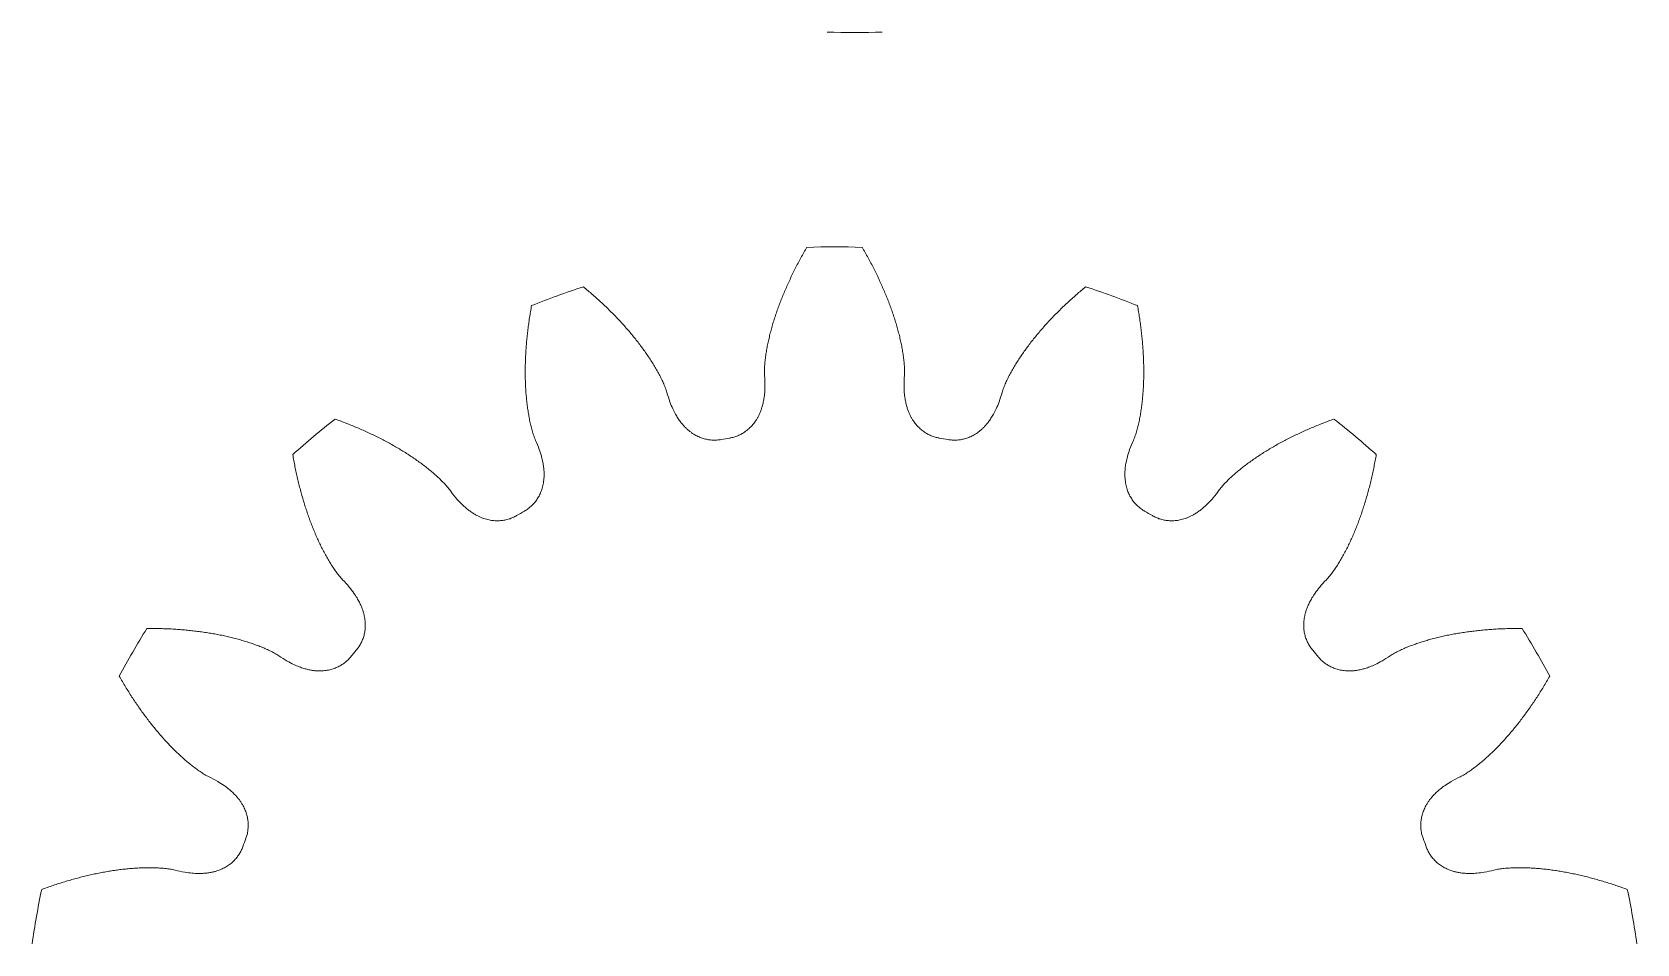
# Model space of a CAD drawing. Header units: millimetres. Extents: x -258 to 255, y -29 to 158.
# Drawn here: x 43.15 to 82.75, y 58.22 to 80.72 of the extents above; entities that cross this region are included whole.
import ezdxf

# ---------------------------------------------------------------- set-up
doc = ezdxf.new("R2010")
doc.units = ezdxf.units.MM
doc.linetypes.add('K5LT_BASIC', pattern=[0])
doc.layers.add('Системный слой', color=7, linetype='Continuous', true_color=0xffffff)

msp = doc.modelspace()

# ---------------------------------------------------------------- linework, layer by layer
at = {"layer": 'Системный слой', "color": 0, "linetype": 'K5LT_BASIC', "lineweight": 9}
for centre, radius, start, end in [((63.449, 100.705), 20, 268.0472, 271.9528), ((62.952, 55.417), 20, 88.0472, 91.9528), ((62.952, 55.417), 20, 108.0472, 111.9528), ((62.952, 55.417), 20, 68.0472, 71.9528), ((62.952, 55.417), 20, 128.0472, 131.9528), ((62.952, 55.417), 20, 48.0472, 51.9528), ((62.952, 55.417), 15.5, 99.5903, 100.4097), ((62.952, 55.417), 15.5, 79.5903, 80.4097), ((62.952, 55.417), 15.5, 119.5903, 120.4097), ((62.952, 55.417), 15.5, 59.5903, 60.4097), ((62.952, 55.417), 20, 148.0472, 151.9528), ((62.952, 55.417), 20, 28.0472, 31.9528), ((62.952, 55.417), 15.5, 139.5903, 140.4097), ((62.952, 55.417), 15.5, 39.5903, 40.4097), ((62.952, 55.417), 15.5, 159.5903, 160.4097), ((62.952, 55.417), 15.5, 19.5903, 20.4097), ((62.952, 55.417), 20, 168.0472, 171.9528), ((62.952, 55.417), 20, 8.0472, 11.9528)]:
    msp.add_arc(centre, radius, start, end, dxfattribs=at)
for points in [[(61.226, 72.247), (61.224, 72.29), (61.223, 72.332), (61.224, 72.375), (61.225, 72.419), (61.227, 72.462), (61.23, 72.505), (61.234, 72.549), (61.238, 72.592), (61.243, 72.635), (61.248, 72.679), (61.254, 72.723), (61.26, 72.766), (61.266, 72.81), (61.274, 72.854), (61.281, 72.897), (61.289, 72.941), (61.298, 72.985), (61.307, 73.029), (61.316, 73.073), (61.325, 73.117), (61.336, 73.16), (61.346, 73.205), (61.357, 73.248), (61.368, 73.292), (61.379, 73.336), (61.391, 73.38), (61.404, 73.424), (61.416, 73.469), (61.429, 73.513), (61.442, 73.557), (61.456, 73.601), (61.47, 73.645), (61.484, 73.689), (61.498, 73.733), (61.513, 73.777), (61.529, 73.821), (61.544, 73.865), (61.56, 73.91), (61.576, 73.954), (61.592, 73.998), (61.609, 74.042), (61.626, 74.086), (61.644, 74.13), (61.661, 74.174), (61.679, 74.218), (61.697, 74.263), (61.716, 74.307), (61.735, 74.351), (61.754, 74.395), (61.773, 74.439), (61.793, 74.483), (61.813, 74.527), (61.833, 74.571), (61.854, 74.615), (61.875, 74.66), (61.896, 74.704), (61.917, 74.748), (61.939, 74.792), (61.961, 74.836), (61.983, 74.88), (62.005, 74.924), (62.028, 74.968), (62.051, 75.011), (62.074, 75.056), (62.098, 75.099), (62.122, 75.143), (62.146, 75.187), (62.17, 75.231), (62.195, 75.275), (62.22, 75.319), (62.245, 75.362), (62.27, 75.406)], [(64.677, 72.247), (64.679, 72.29), (64.68, 72.332), (64.679, 72.375), (64.679, 72.419), (64.676, 72.462), (64.673, 72.505), (64.67, 72.549), (64.665, 72.592), (64.661, 72.635), (64.656, 72.679), (64.65, 72.723), (64.643, 72.766), (64.637, 72.81), (64.63, 72.854), (64.622, 72.897), (64.614, 72.941), (64.606, 72.985), (64.597, 73.029), (64.588, 73.073), (64.578, 73.117), (64.568, 73.16), (64.558, 73.205), (64.547, 73.248), (64.535, 73.292), (64.524, 73.336), (64.512, 73.38), (64.5, 73.424), (64.487, 73.469), (64.474, 73.513), (64.461, 73.557), (64.448, 73.601), (64.434, 73.645), (64.419, 73.689), (64.405, 73.733), (64.39, 73.777), (64.375, 73.821), (64.359, 73.865), (64.344, 73.91), (64.327, 73.954), (64.311, 73.998), (64.294, 74.042), (64.277, 74.086), (64.26, 74.13), (64.242, 74.174), (64.224, 74.218), (64.206, 74.263), (64.187, 74.307), (64.169, 74.351), (64.15, 74.395), (64.13, 74.439), (64.11, 74.483), (64.091, 74.527), (64.07, 74.571), (64.05, 74.615), (64.029, 74.66), (64.008, 74.704), (63.986, 74.748), (63.965, 74.792), (63.943, 74.836), (63.921, 74.88), (63.898, 74.924), (63.875, 74.968), (63.852, 75.011), (63.829, 75.056), (63.806, 75.099), (63.782, 75.143), (63.758, 75.187), (63.733, 75.231), (63.709, 75.275), (63.684, 75.319), (63.659, 75.362), (63.633, 75.406)], [(58.817, 71.822), (58.805, 71.863), (58.791, 71.904), (58.775, 71.944), (58.76, 71.984), (58.742, 72.024), (58.725, 72.063), (58.707, 72.103), (58.688, 72.143), (58.669, 72.182), (58.649, 72.221), (58.629, 72.26), (58.608, 72.299), (58.587, 72.338), (58.565, 72.376), (58.543, 72.414), (58.52, 72.453), (58.497, 72.491), (58.474, 72.529), (58.45, 72.568), (58.426, 72.605), (58.402, 72.643), (58.377, 72.681), (58.352, 72.719), (58.326, 72.756), (58.301, 72.794), (58.274, 72.831), (58.248, 72.868), (58.221, 72.905), (58.194, 72.942), (58.166, 72.979), (58.138, 73.016), (58.11, 73.052), (58.082, 73.089), (58.053, 73.126), (58.024, 73.162), (57.994, 73.198), (57.965, 73.234), (57.935, 73.27), (57.905, 73.306), (57.874, 73.342), (57.843, 73.378), (57.812, 73.413), (57.781, 73.449), (57.749, 73.485), (57.717, 73.52), (57.685, 73.555), (57.652, 73.59), (57.62, 73.625), (57.587, 73.66), (57.553, 73.695), (57.52, 73.73), (57.486, 73.764), (57.452, 73.799), (57.417, 73.833), (57.383, 73.868), (57.348, 73.902), (57.313, 73.936), (57.277, 73.97), (57.242, 74.004), (57.206, 74.037), (57.17, 74.071), (57.133, 74.105), (57.097, 74.138), (57.06, 74.171), (57.022, 74.204), (56.985, 74.237), (56.947, 74.271), (56.91, 74.303), (56.871, 74.336), (56.833, 74.369), (56.795, 74.401), (56.756, 74.433)], [(67.086, 71.822), (67.099, 71.863), (67.113, 71.904), (67.128, 71.944), (67.144, 71.984), (67.161, 72.024), (67.179, 72.063), (67.196, 72.103), (67.215, 72.143), (67.235, 72.182), (67.254, 72.221), (67.275, 72.26), (67.296, 72.299), (67.317, 72.338), (67.338, 72.376), (67.361, 72.414), (67.383, 72.453), (67.406, 72.491), (67.429, 72.529), (67.453, 72.568), (67.477, 72.605), (67.502, 72.643), (67.526, 72.681), (67.551, 72.719), (67.577, 72.756), (67.603, 72.794), (67.629, 72.831), (67.656, 72.868), (67.682, 72.905), (67.71, 72.942), (67.737, 72.979), (67.765, 73.016), (67.793, 73.052), (67.822, 73.089), (67.85, 73.126), (67.88, 73.162), (67.909, 73.198), (67.939, 73.234), (67.969, 73.27), (67.999, 73.306), (68.029, 73.342), (68.06, 73.378), (68.091, 73.413), (68.123, 73.449), (68.154, 73.485), (68.186, 73.52), (68.219, 73.555), (68.251, 73.59), (68.284, 73.625), (68.317, 73.66), (68.35, 73.695), (68.384, 73.73), (68.418, 73.764), (68.452, 73.799), (68.486, 73.833), (68.521, 73.868), (68.556, 73.902), (68.591, 73.936), (68.626, 73.97), (68.662, 74.004), (68.698, 74.037), (68.734, 74.071), (68.77, 74.105), (68.807, 74.138), (68.844, 74.171), (68.881, 74.204), (68.918, 74.237), (68.956, 74.271), (68.994, 74.303), (69.032, 74.336), (69.07, 74.369), (69.109, 74.401), (69.148, 74.433)], [(55.574, 70.641), (55.558, 70.681), (55.542, 70.721), (55.528, 70.762), (55.514, 70.803), (55.502, 70.844), (55.49, 70.886), (55.478, 70.928), (55.467, 70.97), (55.457, 71.013), (55.447, 71.055), (55.437, 71.098), (55.428, 71.141), (55.419, 71.185), (55.411, 71.228), (55.404, 71.272), (55.396, 71.316), (55.389, 71.36), (55.383, 71.404), (55.376, 71.449), (55.37, 71.493), (55.365, 71.538), (55.359, 71.583), (55.354, 71.628), (55.35, 71.673), (55.346, 71.718), (55.342, 71.763), (55.338, 71.809), (55.335, 71.855), (55.332, 71.901), (55.329, 71.946), (55.327, 71.993), (55.325, 72.039), (55.323, 72.085), (55.322, 72.131), (55.321, 72.178), (55.32, 72.225), (55.319, 72.271), (55.319, 72.318), (55.319, 72.365), (55.32, 72.412), (55.32, 72.46), (55.321, 72.507), (55.322, 72.554), (55.324, 72.602), (55.326, 72.649), (55.328, 72.697), (55.33, 72.745), (55.333, 72.793), (55.335, 72.841), (55.339, 72.889), (55.342, 72.937), (55.346, 72.985), (55.35, 73.034), (55.354, 73.082), (55.358, 73.131), (55.363, 73.179), (55.368, 73.228), (55.373, 73.277), (55.379, 73.326), (55.385, 73.374), (55.391, 73.424), (55.397, 73.473), (55.404, 73.522), (55.411, 73.571), (55.418, 73.62), (55.425, 73.67), (55.433, 73.719), (55.441, 73.769), (55.449, 73.818), (55.457, 73.868), (55.466, 73.918), (55.475, 73.967)], [(70.329, 70.641), (70.346, 70.681), (70.361, 70.721), (70.375, 70.762), (70.389, 70.803), (70.402, 70.844), (70.413, 70.886), (70.425, 70.928), (70.436, 70.97), (70.446, 71.013), (70.457, 71.055), (70.466, 71.098), (70.475, 71.141), (70.484, 71.185), (70.492, 71.228), (70.5, 71.272), (70.507, 71.316), (70.514, 71.36), (70.521, 71.404), (70.527, 71.449), (70.533, 71.493), (70.539, 71.538), (70.544, 71.583), (70.549, 71.628), (70.553, 71.673), (70.558, 71.718), (70.562, 71.763), (70.565, 71.809), (70.569, 71.855), (70.572, 71.901), (70.574, 71.946), (70.576, 71.993), (70.578, 72.039), (70.58, 72.085), (70.582, 72.131), (70.583, 72.178), (70.583, 72.225), (70.584, 72.271), (70.584, 72.318), (70.584, 72.365), (70.584, 72.412), (70.583, 72.46), (70.582, 72.507), (70.581, 72.554), (70.58, 72.602), (70.578, 72.649), (70.576, 72.697), (70.573, 72.745), (70.571, 72.793), (70.568, 72.841), (70.565, 72.889), (70.561, 72.937), (70.558, 72.985), (70.554, 73.034), (70.55, 73.082), (70.545, 73.131), (70.54, 73.179), (70.535, 73.228), (70.53, 73.277), (70.525, 73.326), (70.519, 73.374), (70.513, 73.424), (70.506, 73.473), (70.5, 73.522), (70.493, 73.571), (70.486, 73.62), (70.478, 73.67), (70.471, 73.719), (70.463, 73.769), (70.455, 73.818), (70.446, 73.868), (70.438, 73.918), (70.429, 73.967)], [(61.226, 72.247), (61.234, 72.166), (61.237, 72.085), (61.236, 72.004), (61.236, 71.943), (61.234, 71.881), (61.229, 71.821), (61.224, 71.772), (61.219, 71.724), (61.211, 71.676), (61.205, 71.636), (61.197, 71.596), (61.188, 71.557), (61.18, 71.523), (61.171, 71.49), (61.161, 71.457), (61.152, 71.428), (61.142, 71.399), (61.132, 71.37), (61.122, 71.344), (61.111, 71.319), (61.1, 71.294), (61.089, 71.271), (61.078, 71.248), (61.067, 71.225), (61.055, 71.205), (61.044, 71.184), (61.032, 71.164), (61.02, 71.145), (61.008, 71.126), (60.995, 71.108), (60.983, 71.091), (60.971, 71.074), (60.957, 71.057), (60.945, 71.041), (60.932, 71.025), (60.918, 71.01), (60.905, 70.995), (60.892, 70.981), (60.878, 70.967), (60.865, 70.954), (60.851, 70.941), (60.837, 70.928), (60.823, 70.915), (60.809, 70.903), (60.794, 70.892), (60.78, 70.88), (60.765, 70.87), (60.75, 70.859), (60.736, 70.849), (60.721, 70.839), (60.706, 70.829), (60.691, 70.82), (60.675, 70.811), (60.66, 70.802), (60.645, 70.794), (60.629, 70.786), (60.613, 70.778), (60.598, 70.771), (60.582, 70.764), (60.566, 70.757), (60.55, 70.751), (60.534, 70.745), (60.518, 70.739), (60.502, 70.733), (60.485, 70.728), (60.469, 70.723), (60.453, 70.719), (60.436, 70.715), (60.419, 70.711), (60.403, 70.707), (60.386, 70.704), (60.369, 70.701)], [(64.677, 72.247), (64.67, 72.166), (64.667, 72.085), (64.667, 72.004), (64.667, 71.943), (64.67, 71.881), (64.675, 71.821), (64.679, 71.772), (64.685, 71.724), (64.692, 71.676), (64.699, 71.636), (64.706, 71.596), (64.716, 71.557), (64.723, 71.523), (64.732, 71.49), (64.742, 71.457), (64.751, 71.428), (64.761, 71.399), (64.772, 71.37), (64.782, 71.344), (64.792, 71.319), (64.804, 71.294), (64.814, 71.271), (64.825, 71.248), (64.837, 71.225), (64.848, 71.205), (64.86, 71.184), (64.872, 71.164), (64.883, 71.145), (64.896, 71.126), (64.908, 71.108), (64.92, 71.091), (64.933, 71.074), (64.946, 71.057), (64.959, 71.041), (64.972, 71.025), (64.985, 71.01), (64.998, 70.995), (65.011, 70.981), (65.025, 70.967), (65.039, 70.954), (65.053, 70.941), (65.067, 70.928), (65.081, 70.915), (65.095, 70.903), (65.109, 70.892), (65.124, 70.88), (65.138, 70.87), (65.153, 70.859), (65.168, 70.849), (65.183, 70.839), (65.198, 70.829), (65.213, 70.82), (65.228, 70.811), (65.244, 70.802), (65.259, 70.794), (65.274, 70.786), (65.29, 70.778), (65.306, 70.771), (65.322, 70.764), (65.337, 70.757), (65.353, 70.751), (65.369, 70.745), (65.386, 70.739), (65.402, 70.733), (65.418, 70.728), (65.435, 70.723), (65.451, 70.719), (65.467, 70.715), (65.484, 70.711), (65.501, 70.707), (65.517, 70.704), (65.534, 70.701)], [(58.817, 71.822), (58.838, 71.743), (58.863, 71.666), (58.891, 71.59), (58.912, 71.533), (58.935, 71.476), (58.961, 71.421), (58.981, 71.377), (59.003, 71.333), (59.027, 71.291), (59.046, 71.255), (59.067, 71.221), (59.089, 71.187), (59.108, 71.158), (59.128, 71.13), (59.149, 71.102), (59.167, 71.078), (59.186, 71.054), (59.206, 71.03), (59.224, 71.01), (59.243, 70.989), (59.262, 70.97), (59.28, 70.951), (59.298, 70.934), (59.317, 70.917), (59.334, 70.901), (59.352, 70.886), (59.37, 70.871), (59.388, 70.857), (59.406, 70.844), (59.424, 70.831), (59.441, 70.819), (59.459, 70.807), (59.477, 70.796), (59.494, 70.785), (59.512, 70.775), (59.529, 70.765), (59.547, 70.756), (59.564, 70.747), (59.582, 70.739), (59.599, 70.731), (59.617, 70.723), (59.634, 70.716), (59.652, 70.709), (59.669, 70.703), (59.687, 70.697), (59.704, 70.691), (59.721, 70.685), (59.739, 70.681), (59.756, 70.676), (59.774, 70.672), (59.791, 70.668), (59.809, 70.664), (59.826, 70.661), (59.843, 70.658), (59.861, 70.656), (59.878, 70.653), (59.895, 70.652), (59.913, 70.65), (59.93, 70.649), (59.947, 70.648), (59.964, 70.647), (59.981, 70.647), (59.999, 70.647), (60.016, 70.648), (60.033, 70.648), (60.05, 70.65), (60.067, 70.651), (60.084, 70.652), (60.101, 70.655), (60.118, 70.657), (60.134, 70.659), (60.151, 70.662)], [(67.086, 71.822), (67.065, 71.743), (67.041, 71.666), (67.013, 71.59), (66.991, 71.533), (66.968, 71.476), (66.943, 71.421), (66.922, 71.377), (66.9, 71.333), (66.877, 71.291), (66.857, 71.255), (66.836, 71.221), (66.814, 71.187), (66.795, 71.158), (66.776, 71.13), (66.755, 71.102), (66.736, 71.078), (66.717, 71.054), (66.697, 71.03), (66.679, 71.01), (66.661, 70.989), (66.642, 70.97), (66.624, 70.951), (66.606, 70.934), (66.587, 70.917), (66.569, 70.901), (66.551, 70.886), (66.533, 70.871), (66.516, 70.857), (66.498, 70.844), (66.48, 70.831), (66.462, 70.819), (66.445, 70.807), (66.427, 70.796), (66.409, 70.785), (66.392, 70.775), (66.374, 70.765), (66.357, 70.756), (66.339, 70.747), (66.321, 70.739), (66.304, 70.731), (66.287, 70.723), (66.269, 70.716), (66.252, 70.709), (66.234, 70.703), (66.217, 70.697), (66.199, 70.691), (66.182, 70.685), (66.164, 70.681), (66.147, 70.676), (66.13, 70.672), (66.112, 70.668), (66.095, 70.664), (66.077, 70.661), (66.06, 70.658), (66.043, 70.656), (66.025, 70.653), (66.008, 70.652), (65.991, 70.65), (65.974, 70.649), (65.956, 70.648), (65.939, 70.647), (65.922, 70.647), (65.905, 70.647), (65.888, 70.648), (65.871, 70.648), (65.854, 70.65), (65.837, 70.651), (65.82, 70.652), (65.803, 70.655), (65.786, 70.657), (65.769, 70.659), (65.752, 70.662)], [(53.456, 69.418), (53.43, 69.453), (53.403, 69.486), (53.375, 69.519), (53.346, 69.551), (53.317, 69.583), (53.286, 69.614), (53.256, 69.645), (53.225, 69.676), (53.193, 69.706), (53.161, 69.736), (53.129, 69.766), (53.096, 69.795), (53.063, 69.824), (53.029, 69.853), (52.995, 69.881), (52.961, 69.91), (52.926, 69.938), (52.892, 69.966), (52.856, 69.994), (52.821, 70.021), (52.785, 70.048), (52.749, 70.075), (52.712, 70.102), (52.675, 70.128), (52.638, 70.155), (52.601, 70.181), (52.563, 70.207), (52.525, 70.233), (52.487, 70.258), (52.448, 70.283), (52.41, 70.308), (52.371, 70.333), (52.331, 70.358), (52.292, 70.382), (52.252, 70.406), (52.212, 70.43), (52.172, 70.454), (52.131, 70.478), (52.091, 70.501), (52.05, 70.525), (52.008, 70.548), (51.967, 70.57), (51.925, 70.593), (51.883, 70.616), (51.841, 70.638), (51.799, 70.66), (51.756, 70.682), (51.714, 70.703), (51.671, 70.725), (51.627, 70.746), (51.584, 70.767), (51.54, 70.789), (51.497, 70.809), (51.453, 70.83), (51.408, 70.85), (51.364, 70.87), (51.319, 70.89), (51.274, 70.91), (51.229, 70.93), (51.184, 70.949), (51.138, 70.969), (51.093, 70.988), (51.047, 71.006), (51.001, 71.025), (50.955, 71.044), (50.908, 71.062), (50.861, 71.08), (50.815, 71.098), (50.768, 71.115), (50.72, 71.133), (50.673, 71.151), (50.626, 71.168)], [(72.447, 69.418), (72.473, 69.453), (72.5, 69.486), (72.529, 69.519), (72.557, 69.551), (72.587, 69.583), (72.617, 69.614), (72.647, 69.645), (72.679, 69.676), (72.71, 69.706), (72.742, 69.736), (72.774, 69.766), (72.807, 69.795), (72.84, 69.824), (72.874, 69.853), (72.908, 69.881), (72.942, 69.91), (72.977, 69.938), (73.012, 69.966), (73.047, 69.994), (73.083, 70.021), (73.119, 70.048), (73.155, 70.075), (73.191, 70.102), (73.228, 70.128), (73.265, 70.155), (73.303, 70.181), (73.34, 70.207), (73.378, 70.233), (73.417, 70.258), (73.455, 70.283), (73.494, 70.308), (73.533, 70.333), (73.572, 70.358), (73.612, 70.382), (73.651, 70.406), (73.691, 70.43), (73.732, 70.454), (73.772, 70.478), (73.813, 70.501), (73.854, 70.525), (73.895, 70.548), (73.936, 70.57), (73.978, 70.593), (74.02, 70.616), (74.062, 70.638), (74.104, 70.66), (74.147, 70.682), (74.19, 70.703), (74.233, 70.725), (74.276, 70.746), (74.319, 70.767), (74.363, 70.789), (74.407, 70.809), (74.451, 70.83), (74.495, 70.85), (74.54, 70.87), (74.584, 70.89), (74.629, 70.91), (74.674, 70.93), (74.719, 70.949), (74.765, 70.969), (74.811, 70.988), (74.857, 71.006), (74.903, 71.025), (74.949, 71.044), (74.995, 71.062), (75.042, 71.08), (75.089, 71.098), (75.136, 71.115), (75.183, 71.133), (75.23, 71.151), (75.278, 71.168)], [(55.574, 70.641), (55.609, 70.568), (55.64, 70.493), (55.667, 70.417), (55.688, 70.359), (55.706, 70.301), (55.722, 70.242), (55.735, 70.195), (55.746, 70.148), (55.755, 70.1), (55.763, 70.06), (55.769, 70.02), (55.774, 69.98), (55.778, 69.946), (55.781, 69.912), (55.783, 69.877), (55.785, 69.847), (55.786, 69.816), (55.785, 69.785), (55.785, 69.758), (55.784, 69.73), (55.782, 69.703), (55.78, 69.678), (55.777, 69.652), (55.774, 69.627), (55.77, 69.604), (55.766, 69.581), (55.762, 69.558), (55.757, 69.536), (55.752, 69.514), (55.747, 69.493), (55.741, 69.472), (55.735, 69.452), (55.729, 69.432), (55.722, 69.412), (55.715, 69.393), (55.708, 69.374), (55.701, 69.356), (55.693, 69.338), (55.685, 69.32), (55.677, 69.303), (55.668, 69.286), (55.659, 69.269), (55.651, 69.253), (55.641, 69.237), (55.632, 69.221), (55.622, 69.205), (55.612, 69.19), (55.602, 69.175), (55.592, 69.16), (55.581, 69.146), (55.57, 69.132), (55.559, 69.118), (55.548, 69.104), (55.536, 69.091), (55.525, 69.078), (55.513, 69.065), (55.501, 69.052), (55.489, 69.04), (55.476, 69.028), (55.463, 69.016), (55.451, 69.005), (55.438, 68.993), (55.424, 68.982), (55.411, 68.972), (55.397, 68.961), (55.384, 68.951), (55.37, 68.941), (55.356, 68.932), (55.342, 68.922), (55.327, 68.913), (55.313, 68.904), (55.298, 68.896)], [(70.329, 70.641), (70.294, 70.568), (70.264, 70.493), (70.236, 70.417), (70.216, 70.359), (70.197, 70.301), (70.181, 70.242), (70.168, 70.195), (70.157, 70.148), (70.148, 70.1), (70.14, 70.06), (70.134, 70.02), (70.129, 69.98), (70.125, 69.946), (70.122, 69.912), (70.12, 69.877), (70.119, 69.847), (70.118, 69.816), (70.118, 69.785), (70.119, 69.758), (70.12, 69.73), (70.122, 69.703), (70.124, 69.678), (70.126, 69.652), (70.13, 69.627), (70.133, 69.604), (70.137, 69.581), (70.142, 69.558), (70.146, 69.536), (70.151, 69.514), (70.157, 69.493), (70.162, 69.472), (70.168, 69.452), (70.175, 69.432), (70.181, 69.412), (70.188, 69.393), (70.195, 69.374), (70.203, 69.356), (70.21, 69.338), (70.219, 69.32), (70.227, 69.303), (70.235, 69.286), (70.244, 69.269), (70.253, 69.253), (70.262, 69.237), (70.272, 69.221), (70.281, 69.205), (70.291, 69.19), (70.302, 69.175), (70.312, 69.16), (70.322, 69.146), (70.333, 69.132), (70.344, 69.118), (70.356, 69.104), (70.367, 69.091), (70.379, 69.078), (70.391, 69.065), (70.403, 69.052), (70.415, 69.04), (70.427, 69.028), (70.44, 69.016), (70.453, 69.005), (70.466, 68.993), (70.479, 68.982), (70.492, 68.972), (70.506, 68.961), (70.52, 68.951), (70.534, 68.941), (70.548, 68.932), (70.562, 68.922), (70.576, 68.913), (70.591, 68.904), (70.606, 68.896)], [(50.812, 67.2), (50.783, 67.232), (50.755, 67.264), (50.728, 67.297), (50.701, 67.331), (50.675, 67.366), (50.649, 67.401), (50.624, 67.436), (50.599, 67.472), (50.575, 67.509), (50.551, 67.545), (50.527, 67.583), (50.504, 67.62), (50.481, 67.658), (50.458, 67.696), (50.436, 67.734), (50.414, 67.773), (50.392, 67.812), (50.371, 67.851), (50.35, 67.891), (50.329, 67.931), (50.309, 67.971), (50.288, 68.011), (50.268, 68.052), (50.249, 68.092), (50.229, 68.134), (50.21, 68.175), (50.191, 68.216), (50.172, 68.258), (50.154, 68.3), (50.136, 68.343), (50.118, 68.385), (50.1, 68.428), (50.083, 68.471), (50.065, 68.514), (50.048, 68.557), (50.032, 68.601), (50.015, 68.645), (49.999, 68.689), (49.983, 68.733), (49.967, 68.777), (49.952, 68.822), (49.937, 68.866), (49.921, 68.911), (49.906, 68.957), (49.892, 69.002), (49.877, 69.048), (49.863, 69.093), (49.849, 69.139), (49.836, 69.185), (49.822, 69.231), (49.809, 69.278), (49.796, 69.325), (49.783, 69.371), (49.77, 69.418), (49.758, 69.465), (49.746, 69.513), (49.734, 69.56), (49.722, 69.608), (49.711, 69.656), (49.699, 69.704), (49.688, 69.752), (49.677, 69.8), (49.667, 69.848), (49.656, 69.897), (49.646, 69.946), (49.636, 69.995), (49.627, 70.044), (49.617, 70.093), (49.608, 70.142), (49.599, 70.192), (49.59, 70.242), (49.581, 70.291)], [(75.091, 67.2), (75.12, 67.232), (75.148, 67.264), (75.176, 67.297), (75.203, 67.331), (75.229, 67.366), (75.254, 67.401), (75.28, 67.436), (75.304, 67.472), (75.328, 67.509), (75.353, 67.545), (75.376, 67.583), (75.399, 67.62), (75.422, 67.658), (75.445, 67.696), (75.467, 67.734), (75.489, 67.773), (75.511, 67.812), (75.532, 67.851), (75.554, 67.891), (75.574, 67.931), (75.595, 67.971), (75.615, 68.011), (75.635, 68.052), (75.655, 68.092), (75.674, 68.134), (75.693, 68.175), (75.712, 68.216), (75.731, 68.258), (75.75, 68.3), (75.768, 68.343), (75.786, 68.385), (75.803, 68.428), (75.821, 68.471), (75.838, 68.514), (75.855, 68.557), (75.872, 68.601), (75.888, 68.645), (75.904, 68.689), (75.92, 68.733), (75.936, 68.777), (75.952, 68.822), (75.967, 68.866), (75.982, 68.911), (75.997, 68.957), (76.011, 69.002), (76.026, 69.048), (76.04, 69.093), (76.054, 69.139), (76.068, 69.185), (76.081, 69.231), (76.095, 69.278), (76.108, 69.325), (76.121, 69.371), (76.133, 69.418), (76.146, 69.465), (76.158, 69.513), (76.169, 69.56), (76.181, 69.608), (76.193, 69.656), (76.204, 69.704), (76.215, 69.752), (76.226, 69.8), (76.236, 69.848), (76.247, 69.897), (76.257, 69.946), (76.267, 69.995), (76.277, 70.044), (76.286, 70.093), (76.295, 70.142), (76.305, 70.192), (76.314, 70.242), (76.322, 70.291)], [(53.456, 69.418), (53.502, 69.352), (53.552, 69.287), (53.604, 69.226), (53.644, 69.179), (53.685, 69.134), (53.728, 69.091), (53.762, 69.056), (53.798, 69.023), (53.834, 68.991), (53.865, 68.965), (53.896, 68.939), (53.929, 68.915), (53.956, 68.894), (53.985, 68.874), (54.014, 68.855), (54.039, 68.839), (54.065, 68.823), (54.092, 68.808), (54.116, 68.794), (54.14, 68.782), (54.165, 68.77), (54.188, 68.759), (54.211, 68.748), (54.235, 68.739), (54.257, 68.73), (54.279, 68.722), (54.301, 68.714), (54.322, 68.707), (54.343, 68.701), (54.365, 68.695), (54.385, 68.689), (54.406, 68.684), (54.427, 68.68), (54.446, 68.676), (54.466, 68.672), (54.487, 68.669), (54.506, 68.666), (54.525, 68.664), (54.545, 68.662), (54.564, 68.66), (54.583, 68.659), (54.602, 68.659), (54.621, 68.658), (54.639, 68.658), (54.658, 68.658), (54.676, 68.659), (54.694, 68.66), (54.712, 68.661), (54.73, 68.663), (54.748, 68.665), (54.766, 68.667), (54.783, 68.67), (54.801, 68.673), (54.818, 68.676), (54.835, 68.679), (54.852, 68.683), (54.869, 68.688), (54.886, 68.692), (54.903, 68.697), (54.919, 68.702), (54.935, 68.707), (54.952, 68.713), (54.968, 68.719), (54.984, 68.725), (55, 68.731), (55.015, 68.738), (55.031, 68.745), (55.046, 68.753), (55.061, 68.761), (55.076, 68.768), (55.091, 68.776), (55.106, 68.785)], [(72.447, 69.418), (72.401, 69.352), (72.352, 69.287), (72.299, 69.226), (72.26, 69.179), (72.218, 69.134), (72.175, 69.091), (72.141, 69.056), (72.106, 69.023), (72.069, 68.991), (72.038, 68.965), (72.007, 68.939), (71.975, 68.915), (71.947, 68.894), (71.919, 68.874), (71.89, 68.855), (71.864, 68.839), (71.838, 68.823), (71.811, 68.808), (71.787, 68.794), (71.763, 68.782), (71.738, 68.77), (71.715, 68.759), (71.692, 68.748), (71.669, 68.739), (71.647, 68.73), (71.625, 68.722), (71.602, 68.714), (71.581, 68.707), (71.56, 68.701), (71.539, 68.695), (71.518, 68.689), (71.498, 68.684), (71.477, 68.68), (71.457, 68.676), (71.437, 68.672), (71.417, 68.669), (71.397, 68.666), (71.378, 68.664), (71.358, 68.662), (71.339, 68.66), (71.32, 68.659), (71.301, 68.659), (71.283, 68.658), (71.264, 68.658), (71.246, 68.658), (71.227, 68.659), (71.209, 68.66), (71.191, 68.661), (71.173, 68.663), (71.155, 68.665), (71.138, 68.667), (71.12, 68.67), (71.103, 68.673), (71.085, 68.676), (71.068, 68.679), (71.051, 68.683), (71.034, 68.688), (71.017, 68.692), (71.001, 68.697), (70.984, 68.702), (70.968, 68.707), (70.952, 68.713), (70.936, 68.719), (70.92, 68.725), (70.904, 68.731), (70.888, 68.738), (70.873, 68.745), (70.857, 68.753), (70.842, 68.761), (70.827, 68.768), (70.812, 68.776), (70.797, 68.785)], [(50.812, 67.2), (50.87, 67.143), (50.925, 67.083), (50.976, 67.021), (51.015, 66.974), (51.053, 66.925), (51.088, 66.875), (51.116, 66.836), (51.143, 66.795), (51.168, 66.753), (51.188, 66.719), (51.208, 66.683), (51.226, 66.647), (51.242, 66.616), (51.257, 66.585), (51.27, 66.553), (51.282, 66.525), (51.293, 66.497), (51.303, 66.468), (51.312, 66.442), (51.321, 66.415), (51.328, 66.389), (51.335, 66.365), (51.341, 66.34), (51.346, 66.315), (51.351, 66.292), (51.356, 66.269), (51.359, 66.246), (51.363, 66.224), (51.365, 66.202), (51.367, 66.179), (51.369, 66.158), (51.37, 66.137), (51.371, 66.116), (51.372, 66.096), (51.372, 66.075), (51.371, 66.055), (51.371, 66.036), (51.37, 66.016), (51.368, 65.996), (51.366, 65.977), (51.364, 65.958), (51.362, 65.94), (51.359, 65.921), (51.356, 65.903), (51.352, 65.885), (51.348, 65.867), (51.344, 65.849), (51.34, 65.831), (51.335, 65.814), (51.33, 65.797), (51.325, 65.78), (51.319, 65.763), (51.313, 65.746), (51.307, 65.73), (51.301, 65.714), (51.294, 65.697), (51.287, 65.681), (51.279, 65.666), (51.272, 65.65), (51.264, 65.635), (51.256, 65.62), (51.248, 65.605), (51.239, 65.59), (51.23, 65.575), (51.221, 65.561), (51.211, 65.547), (51.202, 65.532), (51.192, 65.519), (51.182, 65.505), (51.171, 65.492), (51.161, 65.478), (51.15, 65.465)], [(75.091, 67.2), (75.033, 67.143), (74.979, 67.083), (74.927, 67.021), (74.888, 66.974), (74.85, 66.925), (74.815, 66.875), (74.788, 66.836), (74.761, 66.795), (74.736, 66.753), (74.715, 66.719), (74.695, 66.683), (74.677, 66.647), (74.662, 66.616), (74.647, 66.585), (74.633, 66.553), (74.621, 66.525), (74.61, 66.497), (74.6, 66.468), (74.591, 66.442), (74.583, 66.415), (74.575, 66.389), (74.568, 66.365), (74.562, 66.34), (74.557, 66.315), (74.552, 66.292), (74.548, 66.269), (74.544, 66.246), (74.541, 66.224), (74.538, 66.202), (74.536, 66.179), (74.534, 66.158), (74.533, 66.137), (74.532, 66.116), (74.532, 66.096), (74.532, 66.075), (74.532, 66.055), (74.533, 66.036), (74.534, 66.016), (74.535, 65.996), (74.537, 65.977), (74.539, 65.958), (74.542, 65.94), (74.545, 65.921), (74.548, 65.903), (74.551, 65.885), (74.555, 65.867), (74.559, 65.849), (74.564, 65.831), (74.568, 65.814), (74.573, 65.797), (74.579, 65.78), (74.584, 65.763), (74.59, 65.746), (74.597, 65.73), (74.603, 65.714), (74.61, 65.697), (74.617, 65.681), (74.624, 65.666), (74.632, 65.65), (74.64, 65.635), (74.647, 65.62), (74.656, 65.605), (74.665, 65.59), (74.673, 65.575), (74.683, 65.561), (74.692, 65.547), (74.702, 65.532), (74.712, 65.519), (74.722, 65.505), (74.732, 65.492), (74.743, 65.478), (74.754, 65.465)], [(49.24, 65.326), (49.204, 65.35), (49.167, 65.372), (49.13, 65.393), (49.092, 65.414), (49.053, 65.433), (49.014, 65.452), (48.975, 65.471), (48.935, 65.489), (48.895, 65.506), (48.855, 65.524), (48.814, 65.541), (48.773, 65.557), (48.732, 65.573), (48.69, 65.589), (48.649, 65.604), (48.607, 65.619), (48.565, 65.634), (48.522, 65.648), (48.48, 65.662), (48.437, 65.675), (48.394, 65.688), (48.351, 65.702), (48.307, 65.714), (48.263, 65.726), (48.22, 65.739), (48.176, 65.75), (48.131, 65.762), (48.087, 65.773), (48.042, 65.784), (47.998, 65.794), (47.952, 65.805), (47.907, 65.815), (47.862, 65.824), (47.817, 65.834), (47.771, 65.843), (47.725, 65.852), (47.679, 65.861), (47.633, 65.869), (47.587, 65.877), (47.54, 65.885), (47.494, 65.892), (47.447, 65.9), (47.4, 65.907), (47.353, 65.914), (47.306, 65.92), (47.258, 65.926), (47.211, 65.932), (47.163, 65.938), (47.116, 65.944), (47.068, 65.949), (47.02, 65.954), (46.971, 65.959), (46.923, 65.963), (46.875, 65.967), (46.826, 65.971), (46.777, 65.975), (46.729, 65.979), (46.68, 65.982), (46.631, 65.985), (46.581, 65.988), (46.532, 65.99), (46.483, 65.993), (46.433, 65.994), (46.383, 65.996), (46.334, 65.998), (46.284, 65.999), (46.234, 66), (46.184, 66.001), (46.133, 66.002), (46.083, 66.002), (46.032, 66.002), (45.982, 66.002)], [(76.663, 65.326), (76.7, 65.35), (76.736, 65.372), (76.774, 65.393), (76.812, 65.414), (76.851, 65.433), (76.889, 65.452), (76.929, 65.471), (76.969, 65.489), (77.009, 65.506), (77.049, 65.524), (77.089, 65.541), (77.13, 65.557), (77.171, 65.573), (77.213, 65.589), (77.255, 65.604), (77.297, 65.619), (77.339, 65.634), (77.381, 65.648), (77.424, 65.662), (77.467, 65.675), (77.51, 65.688), (77.553, 65.702), (77.596, 65.714), (77.64, 65.726), (77.684, 65.739), (77.728, 65.75), (77.772, 65.762), (77.817, 65.773), (77.861, 65.784), (77.906, 65.794), (77.951, 65.805), (77.996, 65.815), (78.041, 65.824), (78.087, 65.834), (78.133, 65.843), (78.178, 65.852), (78.224, 65.861), (78.27, 65.869), (78.317, 65.877), (78.363, 65.885), (78.41, 65.892), (78.456, 65.9), (78.503, 65.907), (78.551, 65.914), (78.598, 65.92), (78.645, 65.926), (78.693, 65.932), (78.74, 65.938), (78.788, 65.944), (78.836, 65.949), (78.884, 65.954), (78.932, 65.959), (78.98, 65.963), (79.029, 65.967), (79.077, 65.971), (79.126, 65.975), (79.175, 65.979), (79.224, 65.982), (79.273, 65.985), (79.322, 65.988), (79.371, 65.99), (79.421, 65.993), (79.47, 65.994), (79.52, 65.996), (79.57, 65.998), (79.62, 65.999), (79.67, 66), (79.72, 66.001), (79.77, 66.002), (79.82, 66.002), (79.871, 66.002), (79.921, 66.002)], [(49.24, 65.326), (49.307, 65.279), (49.375, 65.236), (49.445, 65.196), (49.498, 65.166), (49.553, 65.137), (49.608, 65.111), (49.652, 65.091), (49.697, 65.071), (49.742, 65.054), (49.78, 65.04), (49.818, 65.026), (49.856, 65.015), (49.889, 65.005), (49.923, 64.996), (49.957, 64.988), (49.986, 64.981), (50.016, 64.975), (50.047, 64.97), (50.074, 64.966), (50.101, 64.962), (50.128, 64.959), (50.154, 64.957), (50.179, 64.955), (50.204, 64.954), (50.228, 64.953), (50.251, 64.953), (50.275, 64.954), (50.297, 64.954), (50.319, 64.955), (50.342, 64.957), (50.363, 64.959), (50.384, 64.961), (50.405, 64.964), (50.425, 64.967), (50.445, 64.971), (50.465, 64.975), (50.484, 64.979), (50.503, 64.983), (50.522, 64.988), (50.54, 64.993), (50.559, 64.998), (50.577, 65.004), (50.595, 65.01), (50.612, 65.016), (50.629, 65.023), (50.646, 65.03), (50.663, 65.037), (50.68, 65.045), (50.696, 65.052), (50.712, 65.06), (50.728, 65.069), (50.743, 65.077), (50.759, 65.085), (50.774, 65.095), (50.789, 65.104), (50.804, 65.113), (50.818, 65.123), (50.832, 65.133), (50.846, 65.143), (50.86, 65.153), (50.874, 65.164), (50.887, 65.175), (50.9, 65.186), (50.913, 65.197), (50.925, 65.209), (50.938, 65.221), (50.95, 65.232), (50.962, 65.245), (50.973, 65.257), (50.985, 65.27), (50.996, 65.282), (51.007, 65.296)], [(76.663, 65.326), (76.597, 65.279), (76.528, 65.236), (76.458, 65.196), (76.405, 65.166), (76.351, 65.137), (76.296, 65.111), (76.252, 65.091), (76.207, 65.071), (76.162, 65.054), (76.124, 65.04), (76.086, 65.026), (76.047, 65.015), (76.014, 65.005), (75.981, 64.996), (75.947, 64.988), (75.917, 64.981), (75.887, 64.975), (75.857, 64.97), (75.83, 64.966), (75.802, 64.962), (75.775, 64.959), (75.75, 64.957), (75.724, 64.955), (75.699, 64.954), (75.676, 64.953), (75.652, 64.953), (75.628, 64.954), (75.606, 64.954), (75.584, 64.955), (75.562, 64.957), (75.541, 64.959), (75.52, 64.961), (75.499, 64.964), (75.479, 64.967), (75.459, 64.971), (75.439, 64.975), (75.419, 64.979), (75.4, 64.983), (75.381, 64.988), (75.363, 64.993), (75.345, 64.998), (75.327, 65.004), (75.309, 65.01), (75.291, 65.016), (75.274, 65.023), (75.257, 65.03), (75.24, 65.037), (75.224, 65.045), (75.207, 65.052), (75.191, 65.06), (75.176, 65.069), (75.16, 65.077), (75.145, 65.085), (75.129, 65.095), (75.115, 65.104), (75.1, 65.113), (75.085, 65.123), (75.071, 65.133), (75.057, 65.143), (75.043, 65.153), (75.03, 65.164), (75.017, 65.175), (75.004, 65.186), (74.991, 65.197), (74.978, 65.209), (74.966, 65.221), (74.953, 65.232), (74.941, 65.245), (74.93, 65.257), (74.918, 65.27), (74.907, 65.282), (74.896, 65.296)], [(47.515, 62.338), (47.476, 62.357), (47.439, 62.378), (47.402, 62.4), (47.365, 62.422), (47.329, 62.446), (47.293, 62.471), (47.257, 62.495), (47.221, 62.521), (47.186, 62.547), (47.151, 62.573), (47.116, 62.599), (47.081, 62.627), (47.047, 62.654), (47.012, 62.682), (46.979, 62.711), (46.944, 62.74), (46.911, 62.769), (46.877, 62.799), (46.844, 62.828), (46.811, 62.859), (46.778, 62.889), (46.745, 62.92), (46.712, 62.952), (46.68, 62.983), (46.647, 63.015), (46.615, 63.048), (46.583, 63.08), (46.551, 63.113), (46.519, 63.146), (46.488, 63.18), (46.457, 63.214), (46.425, 63.248), (46.394, 63.282), (46.363, 63.317), (46.333, 63.352), (46.302, 63.387), (46.271, 63.422), (46.241, 63.458), (46.211, 63.494), (46.181, 63.531), (46.151, 63.567), (46.122, 63.604), (46.092, 63.641), (46.062, 63.678), (46.033, 63.716), (46.004, 63.754), (45.975, 63.792), (45.947, 63.83), (45.918, 63.869), (45.889, 63.908), (45.861, 63.947), (45.833, 63.986), (45.805, 64.026), (45.777, 64.066), (45.749, 64.106), (45.721, 64.146), (45.694, 64.186), (45.667, 64.227), (45.639, 64.268), (45.613, 64.309), (45.586, 64.351), (45.559, 64.393), (45.532, 64.434), (45.506, 64.477), (45.48, 64.519), (45.454, 64.561), (45.428, 64.604), (45.402, 64.647), (45.376, 64.69), (45.351, 64.734), (45.325, 64.778), (45.3, 64.821)], [(78.389, 62.338), (78.427, 62.357), (78.465, 62.378), (78.502, 62.4), (78.539, 62.422), (78.575, 62.446), (78.611, 62.471), (78.647, 62.495), (78.682, 62.521), (78.717, 62.547), (78.753, 62.573), (78.788, 62.599), (78.822, 62.627), (78.857, 62.654), (78.891, 62.682), (78.925, 62.711), (78.959, 62.74), (78.993, 62.769), (79.026, 62.799), (79.06, 62.828), (79.093, 62.859), (79.126, 62.889), (79.159, 62.92), (79.191, 62.952), (79.224, 62.983), (79.256, 63.015), (79.288, 63.048), (79.32, 63.08), (79.352, 63.113), (79.384, 63.146), (79.415, 63.18), (79.447, 63.214), (79.478, 63.248), (79.509, 63.282), (79.54, 63.317), (79.571, 63.352), (79.601, 63.387), (79.632, 63.422), (79.662, 63.458), (79.692, 63.494), (79.722, 63.531), (79.752, 63.567), (79.782, 63.604), (79.812, 63.641), (79.841, 63.678), (79.87, 63.716), (79.899, 63.754), (79.928, 63.792), (79.957, 63.83), (79.986, 63.869), (80.014, 63.908), (80.042, 63.947), (80.071, 63.986), (80.099, 64.026), (80.127, 64.066), (80.155, 64.106), (80.182, 64.146), (80.209, 64.186), (80.237, 64.227), (80.264, 64.268), (80.291, 64.309), (80.318, 64.351), (80.345, 64.393), (80.371, 64.434), (80.397, 64.477), (80.424, 64.519), (80.45, 64.561), (80.476, 64.604), (80.502, 64.647), (80.527, 64.69), (80.553, 64.734), (80.578, 64.778), (80.603, 64.821)], [(47.515, 62.338), (47.588, 62.304), (47.66, 62.266), (47.73, 62.225), (47.783, 62.194), (47.835, 62.162), (47.885, 62.127), (47.924, 62.099), (47.964, 62.07), (48.001, 62.039), (48.033, 62.014), (48.063, 61.987), (48.093, 61.96), (48.118, 61.936), (48.142, 61.912), (48.166, 61.886), (48.187, 61.864), (48.207, 61.841), (48.226, 61.817), (48.244, 61.796), (48.261, 61.774), (48.277, 61.752), (48.291, 61.731), (48.306, 61.71), (48.319, 61.689), (48.332, 61.669), (48.344, 61.648), (48.355, 61.628), (48.365, 61.608), (48.376, 61.588), (48.385, 61.568), (48.394, 61.549), (48.403, 61.53), (48.41, 61.51), (48.418, 61.491), (48.425, 61.472), (48.431, 61.453), (48.438, 61.434), (48.443, 61.415), (48.448, 61.397), (48.453, 61.378), (48.458, 61.36), (48.462, 61.341), (48.466, 61.323), (48.469, 61.304), (48.472, 61.286), (48.474, 61.268), (48.477, 61.25), (48.478, 61.232), (48.48, 61.214), (48.481, 61.196), (48.482, 61.178), (48.482, 61.16), (48.483, 61.143), (48.482, 61.125), (48.482, 61.108), (48.481, 61.09), (48.48, 61.073), (48.478, 61.056), (48.476, 61.038), (48.474, 61.021), (48.472, 61.004), (48.469, 60.987), (48.466, 60.97), (48.463, 60.954), (48.459, 60.937), (48.455, 60.92), (48.451, 60.904), (48.446, 60.887), (48.441, 60.871), (48.436, 60.855), (48.431, 60.839), (48.425, 60.823)], [(78.389, 62.338), (78.315, 62.304), (78.243, 62.266), (78.173, 62.225), (78.121, 62.194), (78.069, 62.162), (78.019, 62.127), (77.979, 62.099), (77.94, 62.07), (77.902, 62.039), (77.871, 62.014), (77.84, 61.987), (77.811, 61.96), (77.786, 61.936), (77.761, 61.912), (77.737, 61.886), (77.717, 61.864), (77.696, 61.841), (77.677, 61.817), (77.66, 61.796), (77.643, 61.774), (77.627, 61.752), (77.612, 61.731), (77.598, 61.71), (77.584, 61.689), (77.572, 61.669), (77.56, 61.648), (77.549, 61.628), (77.538, 61.608), (77.528, 61.588), (77.518, 61.568), (77.509, 61.549), (77.501, 61.53), (77.493, 61.51), (77.485, 61.491), (77.478, 61.472), (77.472, 61.453), (77.466, 61.434), (77.46, 61.415), (77.455, 61.397), (77.45, 61.378), (77.446, 61.36), (77.442, 61.341), (77.438, 61.323), (77.435, 61.304), (77.432, 61.286), (77.429, 61.268), (77.427, 61.25), (77.425, 61.232), (77.423, 61.214), (77.422, 61.196), (77.422, 61.178), (77.421, 61.16), (77.421, 61.143), (77.421, 61.125), (77.422, 61.108), (77.422, 61.09), (77.424, 61.073), (77.425, 61.056), (77.427, 61.038), (77.429, 61.021), (77.431, 61.004), (77.434, 60.987), (77.437, 60.97), (77.441, 60.954), (77.444, 60.937), (77.448, 60.92), (77.453, 60.904), (77.457, 60.887), (77.462, 60.871), (77.467, 60.855), (77.473, 60.839), (77.479, 60.823)], [(46.678, 60.039), (46.756, 60.018), (46.836, 60), (46.915, 59.987), (46.976, 59.977), (47.036, 59.968), (47.097, 59.963), (47.145, 59.959), (47.194, 59.956), (47.243, 59.955), (47.283, 59.954), (47.323, 59.955), (47.364, 59.957), (47.398, 59.959), (47.433, 59.962), (47.467, 59.966), (47.497, 59.97), (47.528, 59.974), (47.558, 59.98), (47.585, 59.985), (47.612, 59.991), (47.638, 59.998), (47.663, 60.004), (47.687, 60.011), (47.711, 60.019), (47.734, 60.026), (47.756, 60.034), (47.778, 60.043), (47.799, 60.051), (47.819, 60.06), (47.839, 60.069), (47.859, 60.078), (47.877, 60.087), (47.896, 60.097), (47.914, 60.107), (47.932, 60.117), (47.949, 60.128), (47.966, 60.138), (47.982, 60.149), (47.998, 60.16), (48.014, 60.171), (48.029, 60.182), (48.044, 60.194), (48.059, 60.205), (48.073, 60.217), (48.087, 60.229), (48.101, 60.242), (48.114, 60.254), (48.127, 60.267), (48.14, 60.279), (48.152, 60.292), (48.164, 60.306), (48.176, 60.319), (48.187, 60.332), (48.199, 60.346), (48.21, 60.36), (48.22, 60.374), (48.23, 60.388), (48.24, 60.402), (48.25, 60.416), (48.259, 60.431), (48.268, 60.445), (48.277, 60.46), (48.286, 60.475), (48.294, 60.49), (48.302, 60.505), (48.309, 60.52), (48.317, 60.536), (48.324, 60.551), (48.331, 60.567), (48.337, 60.583), (48.343, 60.598), (48.349, 60.614)], [(79.225, 60.039), (79.147, 60.018), (79.068, 60), (78.988, 59.987), (78.928, 59.977), (78.867, 59.968), (78.806, 59.963), (78.758, 59.959), (78.709, 59.956), (78.661, 59.955), (78.62, 59.954), (78.58, 59.955), (78.54, 59.957), (78.505, 59.959), (78.471, 59.962), (78.436, 59.966), (78.406, 59.97), (78.376, 59.974), (78.346, 59.98), (78.319, 59.985), (78.292, 59.991), (78.265, 59.998), (78.241, 60.004), (78.216, 60.011), (78.192, 60.019), (78.17, 60.026), (78.147, 60.034), (78.125, 60.043), (78.105, 60.051), (78.084, 60.06), (78.064, 60.069), (78.045, 60.078), (78.026, 60.087), (78.007, 60.097), (77.989, 60.107), (77.972, 60.117), (77.954, 60.128), (77.938, 60.138), (77.921, 60.149), (77.905, 60.16), (77.89, 60.171), (77.874, 60.182), (77.859, 60.194), (77.845, 60.205), (77.83, 60.217), (77.816, 60.229), (77.803, 60.242), (77.789, 60.254), (77.776, 60.267), (77.764, 60.279), (77.751, 60.292), (77.739, 60.306), (77.727, 60.319), (77.716, 60.332), (77.705, 60.346), (77.694, 60.36), (77.683, 60.374), (77.673, 60.388), (77.663, 60.402), (77.653, 60.416), (77.644, 60.431), (77.635, 60.445), (77.626, 60.46), (77.618, 60.475), (77.609, 60.49), (77.601, 60.505), (77.594, 60.52), (77.587, 60.536), (77.58, 60.551), (77.573, 60.567), (77.566, 60.583), (77.56, 60.598), (77.554, 60.614)], [(46.678, 60.039), (46.636, 60.049), (46.594, 60.057), (46.551, 60.064), (46.509, 60.07), (46.466, 60.075), (46.422, 60.08), (46.379, 60.084), (46.336, 60.088), (46.292, 60.09), (46.248, 60.093), (46.204, 60.095), (46.16, 60.096), (46.116, 60.097), (46.072, 60.098), (46.027, 60.098), (45.983, 60.098), (45.938, 60.097), (45.894, 60.096), (45.849, 60.094), (45.804, 60.092), (45.759, 60.09), (45.714, 60.088), (45.669, 60.085), (45.623, 60.081), (45.578, 60.078), (45.533, 60.073), (45.487, 60.069), (45.442, 60.064), (45.396, 60.059), (45.35, 60.054), (45.304, 60.048), (45.259, 60.042), (45.213, 60.036), (45.167, 60.029), (45.121, 60.022), (45.075, 60.015), (45.028, 60.007), (44.982, 59.999), (44.936, 59.991), (44.89, 59.983), (44.843, 59.974), (44.797, 59.964), (44.75, 59.955), (44.704, 59.945), (44.657, 59.935), (44.611, 59.925), (44.564, 59.915), (44.517, 59.904), (44.47, 59.893), (44.424, 59.881), (44.377, 59.869), (44.33, 59.857), (44.283, 59.845), (44.236, 59.832), (44.189, 59.82), (44.142, 59.807), (44.095, 59.793), (44.048, 59.779), (44.001, 59.766), (43.954, 59.751), (43.906, 59.737), (43.859, 59.722), (43.812, 59.707), (43.764, 59.692), (43.717, 59.676), (43.67, 59.66), (43.622, 59.644), (43.575, 59.628), (43.528, 59.611), (43.48, 59.594), (43.433, 59.577), (43.385, 59.56)], [(79.225, 60.039), (79.267, 60.049), (79.31, 60.057), (79.352, 60.064), (79.395, 60.07), (79.438, 60.075), (79.481, 60.08), (79.524, 60.084), (79.568, 60.088), (79.611, 60.09), (79.655, 60.093), (79.699, 60.095), (79.743, 60.096), (79.787, 60.097), (79.832, 60.098), (79.876, 60.098), (79.921, 60.098), (79.965, 60.097), (80.01, 60.096), (80.055, 60.094), (80.1, 60.092), (80.144, 60.09), (80.19, 60.088), (80.235, 60.085), (80.28, 60.081), (80.325, 60.078), (80.371, 60.073), (80.416, 60.069), (80.462, 60.064), (80.508, 60.059), (80.553, 60.054), (80.599, 60.048), (80.645, 60.042), (80.691, 60.036), (80.737, 60.029), (80.783, 60.022), (80.829, 60.015), (80.875, 60.007), (80.921, 59.999), (80.967, 59.991), (81.014, 59.983), (81.06, 59.974), (81.106, 59.964), (81.153, 59.955), (81.2, 59.945), (81.246, 59.935), (81.293, 59.925), (81.34, 59.915), (81.386, 59.904), (81.433, 59.893), (81.48, 59.881), (81.527, 59.869), (81.574, 59.857), (81.621, 59.845), (81.667, 59.832), (81.714, 59.82), (81.762, 59.807), (81.808, 59.793), (81.856, 59.779), (81.903, 59.766), (81.95, 59.751), (81.997, 59.737), (82.044, 59.722), (82.092, 59.707), (82.139, 59.692), (82.186, 59.676), (82.234, 59.66), (82.281, 59.644), (82.328, 59.628), (82.376, 59.611), (82.423, 59.594), (82.471, 59.577), (82.518, 59.56)]]:
    msp.add_open_spline(points, degree=3, knots=[0, 0, 0, 0, 1, 1, 1, 2, 2, 2, 3, 3, 3, 4, 4, 4, 5, 5, 5, 6, 6, 6, 7, 7, 7, 8, 8, 8, 9, 9, 9, 10, 10, 10, 11, 11, 11, 12, 12, 12, 13, 13, 13, 14, 14, 14, 15, 15, 15, 16, 16, 16, 17, 17, 17, 18, 18, 18, 19, 19, 19, 20, 20, 20, 21, 21, 21, 22, 22, 22, 23, 23, 23, 24, 24, 24, 24], dxfattribs=at)

doc.saveas('drawing.dxf')
